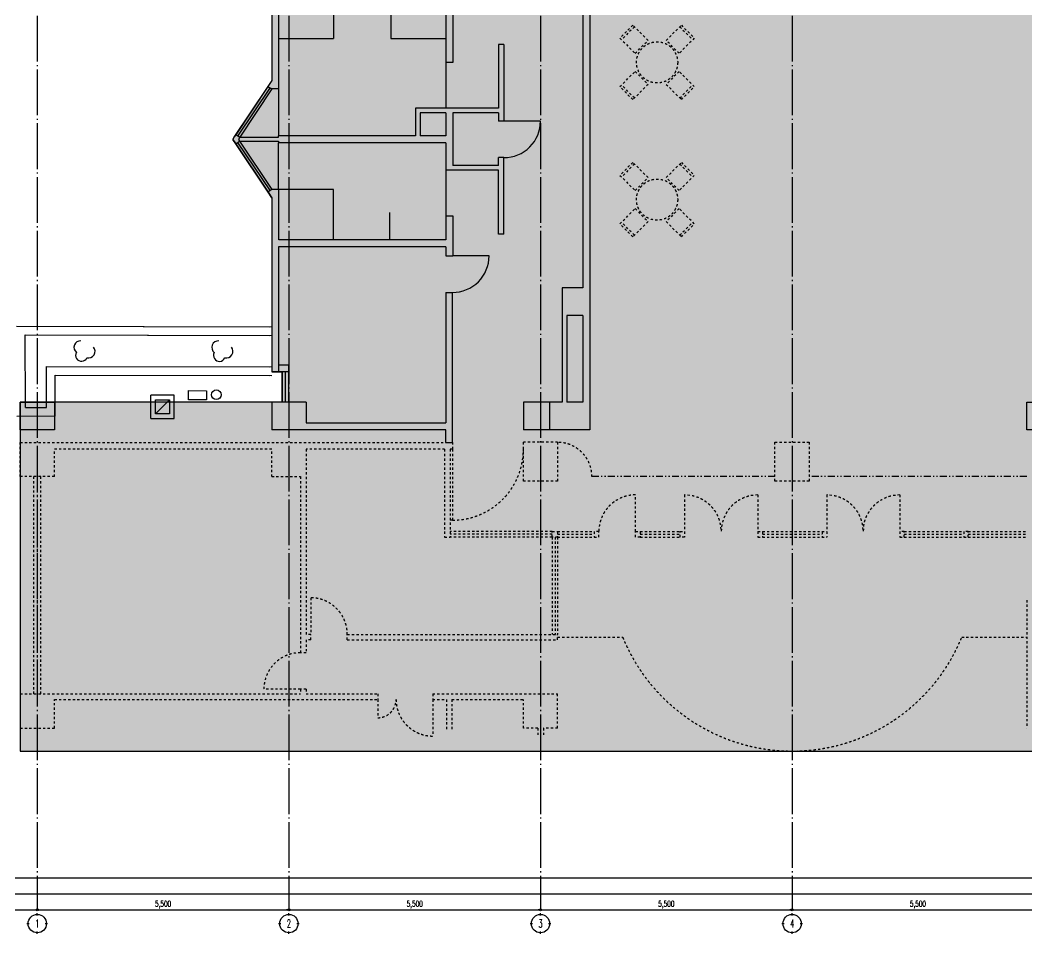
# Model space of a CAD drawing. Header units: millimetres. Extents: x -67913 to 128525, y -54442 to 63422.
# Drawn here: x 76760 to 98766, y -23725 to -3749 of the extents above; entities that cross this region are included whole.
import ezdxf
from ezdxf.enums import TextEntityAlignment as Align

# ---------------------------------------------------------------- set-up
doc = ezdxf.new("R2010")
doc.units = ezdxf.units.MM
doc.header["$LTSCALE"] = 500
doc.header["$PDMODE"] = 35
for name, pattern in [('AXIS', [2.35, 2, -0.15, 0.05, -0.15]), ('DD11', [0.7, 0.3, -0.1, 0.05, -0.1, 0.05, -0.1]), ('DD3', [0.2, 0.1, -0.1])]:
    doc.linetypes.add(name, pattern=pattern)
doc.layers.get('0').update_dxf_attribs({"plot": 0})
for name, color, linetype in [('020KijnSn', 1, 'AXIS'), ('030KijnSp', 8, 'Continuous'), ('040KijunF', 7, 'Continuous'), ('090Gaikou', 5, 'Continuous'), ('143Solid8', 253, 'Continuous'), ('220Kabe9', 7, 'Continuous'), ('230Kaik9', 7, 'Continuous'), ('300Dansa', 4, 'Continuous'), ('330KattA9', 6, 'Continuous'), ('360Kagu', 3, 'DD3')]:
    doc.layers.add(name, color=color, linetype=linetype)
doc.layers.add('HOJO', color=211, linetype='Continuous', plot=False)
doc.styles.add('Dim', font='simplex.shx', dxfattribs={"width": 0.6, "bigfont": 'extfont2.shx'})
doc.styles.get("Standard").update_dxf_attribs({"font": 'simplex.shx', "width": 0.7, "bigfont": 'extfont2.shx'})
doc.dimstyles.new('PRO1-50', dxfattribs={"dimscale": 50, "dimtxt": 2.5, "dimasz": 1, "dimexe": 0.5, "dimexo": 0.5, "dimgap": 0.8, "dimtad": 1, "dimdec": 3, "dimdsep": 46, "dimlunit": 6, "dimtxsty": 'Dim', "dimblk": 'ORIGIN', "dimcen": 0, "dimadec": 3, "dimazin": 2, "dimtfac": 1, "dimtdec": 3, "dimtix": 1, "dimtmove": 2, "dimatfit": 3, "dimldrblk": 'ORIGIN', "dimfxl": 0, "dimarcsym": 0})

# ---------------------------------------------------------------- blocks, each defined once
blk = doc.blocks.new('通り芯記号')
at = {"layer": '040KijunF'}
for p, q in [((0, 3.5), (0, 4.5)), ((-4.5, 0), (-3.5, 0)), ((3.5, 0), (4.5, 0)), ((0, -4.5), (0, -3.5))]:
    blk.add_line(p, q, dxfattribs=at)
blk.add_circle((0, 0), 4, dxfattribs=at)
at = {"layer": '040KijunF', "width": 0.6}
blk.add_attdef('通り芯符号', text='', height=3.5, dxfattribs=at).set_placement((0, 0), align=Align.MIDDLE)
blk = doc.blocks.new('_Origin')
at = {"color": 0, "linetype": 'ByBlock', "lineweight": -2}
blk.add_line((0, 0), (-1, 0), dxfattribs=at)
blk.add_circle((0, 0), 0.5, dxfattribs=at)
blk = doc.blocks.new('*D756')
at = {"layer": '030KijnSp', "color": 0, "lineweight": -2, "transparency": 16777216}
blk.add_line((77185, -23200), (82585, -23200), dxfattribs=at)
at = {"layer": 'Defpoints', "color": 0, "transparency": 16777216}
for p in [(77135, -23200), (82635, -23200), (82635, -23200)]:
    blk.add_point(p, dxfattribs=at)
at = {"layer": '030KijnSp', "color": 0, "lineweight": -2, "transparency": 16777216, "xscale": 50, "yscale": 50, "zscale": 50, "rotation": 180}
blk.add_blockref('_Origin', (77135, -23200), dxfattribs=at)
at = {"layer": '030KijnSp', "color": 0, "lineweight": -2, "transparency": 16777216, "xscale": 50, "yscale": 50, "zscale": 50}
blk.add_blockref('_Origin', (82635, -23200), dxfattribs=at)
at = {"layer": '030KijnSp', "color": 0, "transparency": 16777216, "insert": (79885, -23086), "char_height": 125, "attachment_point": 5, "style": 'Dim'}
blk.add_mtext('5,500', dxfattribs=at)
blk = doc.blocks.new('*D757')
at = {"layer": '030KijnSp', "color": 0, "lineweight": -2, "transparency": 16777216}
blk.add_line((82685, -23200), (88085, -23200), dxfattribs=at)
at = {"layer": 'Defpoints', "color": 0, "transparency": 16777216}
for p in [(82635, -23200), (88135, -23200), (88135, -23200)]:
    blk.add_point(p, dxfattribs=at)
at = {"layer": '030KijnSp', "color": 0, "lineweight": -2, "transparency": 16777216, "xscale": 50, "yscale": 50, "zscale": 50, "rotation": 180}
blk.add_blockref('_Origin', (82635, -23200), dxfattribs=at)
at = {"layer": '030KijnSp', "color": 0, "lineweight": -2, "transparency": 16777216, "xscale": 50, "yscale": 50, "zscale": 50}
blk.add_blockref('_Origin', (88135, -23200), dxfattribs=at)
at = {"layer": '030KijnSp', "color": 0, "transparency": 16777216, "insert": (85385, -23086), "char_height": 125, "attachment_point": 5, "style": 'Dim'}
blk.add_mtext('5,500', dxfattribs=at)
blk = doc.blocks.new('*D758')
at = {"layer": '030KijnSp', "color": 0, "lineweight": -2, "transparency": 16777216}
blk.add_line((88185, -23200), (93585, -23200), dxfattribs=at)
at = {"layer": 'Defpoints', "color": 0, "transparency": 16777216}
for p in [(88135, -23200), (93635, -23200), (93635, -23200)]:
    blk.add_point(p, dxfattribs=at)
at = {"layer": '030KijnSp', "color": 0, "lineweight": -2, "transparency": 16777216, "xscale": 50, "yscale": 50, "zscale": 50, "rotation": 180}
blk.add_blockref('_Origin', (88135, -23200), dxfattribs=at)
at = {"layer": '030KijnSp', "color": 0, "lineweight": -2, "transparency": 16777216, "xscale": 50, "yscale": 50, "zscale": 50}
blk.add_blockref('_Origin', (93635, -23200), dxfattribs=at)
at = {"layer": '030KijnSp', "color": 0, "transparency": 16777216, "insert": (90885, -23086), "char_height": 125, "attachment_point": 5, "style": 'Dim'}
blk.add_mtext('5,500', dxfattribs=at)
blk = doc.blocks.new('*D741')
at = {"layer": '030KijnSp', "color": 0, "lineweight": -2, "transparency": 16777216}
blk.add_line((93685, -23200), (99085, -23200), dxfattribs=at)
at = {"layer": 'Defpoints', "color": 0, "transparency": 16777216}
for p in [(93635, -23200), (99135, -23200), (99135, -23200)]:
    blk.add_point(p, dxfattribs=at)
at = {"layer": '030KijnSp', "color": 0, "lineweight": -2, "transparency": 16777216, "xscale": 50, "yscale": 50, "zscale": 50, "rotation": 180}
blk.add_blockref('_Origin', (93635, -23200), dxfattribs=at)
at = {"layer": '030KijnSp', "color": 0, "lineweight": -2, "transparency": 16777216, "xscale": 50, "yscale": 50, "zscale": 50}
blk.add_blockref('_Origin', (99135, -23200), dxfattribs=at)
at = {"layer": '030KijnSp', "color": 0, "transparency": 16777216, "insert": (96385, -23086), "char_height": 125, "attachment_point": 5, "style": 'Dim'}
blk.add_mtext('5,500', dxfattribs=at)
blk = doc.blocks.new('isu1')
blk.add_line((200, 420), (-200, 420))
blk.add_lwpolyline([(200, 470), (-200, 470), (-200, 0), (200, 0)], close=True)

msp = doc.modelspace()

# ---------------------------------------------------------------- hatches: boundary and pattern name
at = {"layer": '143Solid8'}
msp.add_hatch(color=254, dxfattribs=at).paths.add_polyline_path([(82259.6088, 275), (82259.6088, -5069.8575), (82174.3863, -5197.6915), (82175.7285, -5198.5175), (81434.2303, -6310.758), (81408.8337, -6355.2134), (81472.3415, -6450.4784), (82178.7577, -7510.1023), (82259.6088, -7631.3793), (82259.6088, -11436.0199), (82488.4472, -11436.0199), (82488.4472, -12102.8779), (76759.8739, -12102.8779), (76759.8739, -19728.7338), (110515.681, -19728.7338), (110515.5658, -12979.3439), (106673.2587, -12979.3439), (106673.2587, -143.9096), (105009.6088, -143.9096), (105009.6088, 97.433), (99509.6088, 95.636), (99509.6088, 575), (104259.6088, 575), (104259.6088, 275), (105009.6088, 275), (105009.6088, 1025), (104259.6088, 1025), (104259.6088, 725), (99509.6088, 725), (99509.6088, 1025), (99234.6088, 1025), (99234.6088, 2600), (111017.4359, 2600), (111017.4359, 5550), (110384.6088, 5550), (110384.6088, 5750), (110584.6088, 5750), (110584.6088, 6550), (110384.6088, 6550), (110384.6088, 6750), (111017.4359, 6750), (111017.4359, 11050), (110384.6088, 11050), (110384.6088, 11250), (110584.6088, 11250), (110584.6088, 12050), (110384.6088, 12050), (110384.6088, 12250), (111017.4359, 12250), (111017.4359, 12890.9266), (110284.6088, 12891.0919), (110284.6088, 12990), (110134.6088, 12990), (110134.6088, 12250), (109884.6088, 12250), (109884.6088, 12050), (109684.6088, 12050), (109684.6088, 11250), (109884.6088, 11250), (109884.6088, 11050), (110134.6088, 11050), (110134.6088, 10325), (109884.6088, 10325), (109884.6088, 10225), (110134.6088, 10225), (110134.6088, 7575), (109884.6088, 7575), (109884.6088, 7475), (110134.6088, 7475), (110134.6088, 6750), (109884.6088, 6750), (109884.6088, 6550), (109684.6088, 6550), (109684.6088, 5750), (109884.6088, 5750), (109884.6088, 5550), (110134.6088, 5550), (110134.6088, 3535), (109384.6088, 3535), (109384.6088, 3685), (109284.6088, 3685), (109284.6088, 3535), (106234.6088, 3535), (106234.6088, 3685), (106134.6088, 3685), (106134.6088, 3535), (105334.6088, 3535), (105334.6088, 3685), (105234.6088, 3685), (105234.6088, 3535), (104034.6088, 3535), (104034.6088, 3685), (103934.6088, 3685), (103934.6088, 3535), (103134.6088, 3535), (103134.6088, 3685), (103034.6088, 3685), (103034.6088, 3535), (100134.6088, 3535), (100134.6088, 3685), (100034.6088, 3685), (100034.6088, 3535), (98154.6088, 3535), (98154.6088, 3520), (98139.6088, 3520), (98139.6088, 3400), (98139.6088, 3385), (94759.6088, 3385), (94759.6088, 3535), (86064.6088, 3535), (86064.6088, 1025), (84414.6088, 1025), (84414.6088, 425), (83009.6088, 425), (83009.6088, 1025), (82259.6088, 1025), (82259.6088, 425), (77509.6088, 425), (77509.6088, 1025), (77189.6088, 1025), (77189.6088, 5775), (77659.6088, 5775), (77659.6088, 6525), (77189.6088, 6525), (77189.6088, 11275), (77659.6088, 11275), (77659.6088, 12025), (77189.6088, 12025), (77189.6088, 16775), (77659.6088, 16775), (77659.6088, 17525), (77189.6088, 17525), (77189.6088, 22275), (77659.6088, 22275), (77659.6088, 23025), (77189.6088, 23025), (77189.6088, 27775), (77509.6088, 27775), (77509.6088, 28400), (82259.6088, 28400), (82259.6088, 27775), (83009.6088, 27775), (83009.6088, 28550), (76759.6088, 28550), (76759.6088, 27775), (77014.6088, 27775), (77014.6088, 23025), (76759.6088, 23025), (76759.6088, 22275), (77014.6088, 22275), (77014.6088, 17525), (76759.6088, 17525), (76759.6088, 16775), (77014.6088, 16775), (77014.6088, 12025), (76759.6088, 12025), (76759.6088, 11275), (77014.6088, 11275), (77014.6088, 6525), (76759.6088, 6525), (76759.6088, 5775), (77014.6088, 5774.7849), (77014.6088, 1025), (76759.6088, 1025), (76759.6088, 275)])

# ---------------------------------------------------------------- linework, layer by layer
at = {"layer": '020KijnSn'}
for p, q in [((77134.6088, 37470), (77134.6088, -23200)), ((82634.6088, 37470), (82634.6088, -23200)), ((88134.6088, 37470), (88134.6088, -23200)), ((93634.6088, 37470), (93634.6088, -23200))]:
    msp.add_line(p, q, dxfattribs=at)
at = {"layer": '090Gaikou'}
for p, q in [((76681.238, -10437.0066), (82218.9364, -10450.9082)), ((76681.238, -10437.0066), (82259.6088, -10451.0103)), ((76871.5247, -10627.4847), (82218.4595, -10640.9077)), ((76873.9205, -12220.8648), (76871.5247, -10627.4847)), ((76871.5247, -10627.4847), (82259.6088, -10641.011)), ((77337.3968, -11318.6565), (82216.7273, -11330.9057)), ((77338.6324, -12220.228), (77337.3968, -11318.6565)), ((77337.3968, -11318.6565), (82259.6088, -11330.9057)), ((77527.6583, -11509.1347), (82216.2503, -11520.9048)), ((77528.8926, -12409.9675), (77527.6583, -11509.1347)), ((77527.6583, -11509.1347), (82259.1317, -11520.9048)), ((77528.8926, -12409.9675), (77527.6583, -11509.1347)), ((80441.5543, -12049.3512), (80441.7673, -11849.3514)), ((80441.5543, -12049.3512), (80441.7673, -11849.3514)), ((80441.7673, -11849.3514), (80831.7668, -11849.7669)), ((80441.7673, -11849.3514), (80831.7668, -11849.7669)), ((80831.7668, -11849.7669), (80831.5538, -12049.7666)), ((80831.7668, -11849.7669), (80831.5538, -12049.7666)), ((79616.9042, -12456.517), (79617.4479, -11946.5171)), ((79616.9042, -12456.517), (79617.4479, -11946.5171)), ((80126.8362, -11947.0599), (79617.4479, -11946.5171)), ((80126.8362, -11947.0599), (79617.4479, -11946.5171)), ((79717.0108, -12356.6236), (79717.3412, -12046.6236)), ((79717.0108, -12356.6236), (79717.3412, -12046.6236)), ((80026.7297, -12046.9533), (79717.0108, -12356.6236)), ((80026.7297, -12046.9533), (79717.0108, -12356.6236)), ((79717.3412, -12046.6236), (80026.7297, -12046.9533)), ((79717.3412, -12046.6236), (80026.7297, -12046.9533)), ((80026.7297, -12046.9533), (80026.3995, -12356.9531)), ((80026.7297, -12046.9533), (80026.3995, -12356.9531)), ((80126.293, -12457.0596), (80126.8362, -11947.0599)), ((80126.293, -12457.0596), (80126.8362, -11947.0599)), ((80831.5538, -12049.7666), (80441.5543, -12049.3512)), ((80831.5538, -12049.7666), (80441.5543, -12049.3512)), ((76873.9205, -12220.8648), (77338.6324, -12220.228)), ((76873.9205, -12220.8648), (77338.6324, -12220.228)), ((77528.8926, -12409.9675), (76683.9433, -12411.1253)), ((77528.8926, -12409.9675), (76683.9433, -12411.1253)), ((79616.9042, -12456.517), (80126.293, -12457.0596)), ((79616.9042, -12456.517), (80126.293, -12457.0596)), ((80026.3995, -12356.9531), (79717.0108, -12356.6236)), ((80026.3995, -12356.9531), (79717.0108, -12356.6236))]:
    msp.add_line(p, q, dxfattribs=at)
msp.add_circle((81048.6466, -11938.5803), 105, dxfattribs=at)
msp.add_circle((81048.6466, -11938.5803), 105, dxfattribs=at)
for centre, radius, start, end in [((78080.3759, -10902.6364), 143.6961, 86.91095748, 230.74439486), ((78080.3759, -10902.6364), 143.6961, 86.91095748, 230.74439486), ((81093.8442, -10905.4462), 143.6961, 86.91095748, 230.74439486), ((81093.8442, -10905.4462), 143.6961, 86.91095748, 230.74439486), ((78252.7995, -10988.7441), 143.6961, 256.18079101, 40.0142284), ((78252.7995, -10988.7441), 143.6961, 256.18079101, 40.0142284), ((81266.2677, -10991.554), 143.6961, 256.18079101, 40.0142284), ((81266.2677, -10991.554), 143.6961, 256.18079101, 40.0142284), ((78100.4929, -11078.0394), 128.2353, 149.99118376, 336.93400212), ((78100.4929, -11078.0394), 128.2353, 149.99118376, 336.93400212), ((81113.9612, -11080.8493), 128.2353, 149.99118376, 336.93400212), ((81113.9612, -11080.8493), 128.2353, 149.99118376, 336.93400212)]:
    msp.add_arc(centre, radius, start, end, dxfattribs=at)
at = {"layer": '220Kabe9'}
for p, q in [((89212.6088, 100), (89212.6088, -12704)), ((82259.6088, -1167), (82259.6088, -5069.8575)), ((86214.6088, -1903), (86214.6088, -4678.5)), ((82409.6088, -2155), (82409.6088, -5250.1354)), ((86064.6088, -2155), (86064.6088, -5675.6313)), ((89062.6088, -3103.5), (89062.6088, -9600.5)), ((87214.6088, -4278.5), (87214.6088, -5675.6313)), ((87334.6088, -4278.5), (87214.6088, -4278.5)), ((87334.6088, -4278.5), (87334.6088, -5955.5)), ((86214.6088, -4678.5), (86064.6088, -4678.5)), ((82259.6088, -5069.8575), (82174.3863, -5197.6915)), ((82174.3863, -5197.6915), (82259.6088, -5250.1354)), ((82409.6088, -5250.1354), (82259.6088, -5250.1354)), ((82409.6088, -5250.1354), (82409.6088, -6278.9782)), ((87213.7327, -5675), (85403.6088, -5675)), ((85403.6088, -5675), (85403.6088, -6279)), ((86065.6088, -5777), (85505.6088, -5777)), ((85505.6088, -5777), (85505.6088, -6279)), ((86065.6088, -5777), (86065.6088, -6279)), ((87214.6088, -5777), (86215.6088, -5777)), ((86215.6088, -5777), (86215.6088, -6926.8032)), ((87214.6088, -5777), (87214.6088, -5955.5)), ((87334.6088, -5955.5), (87214.6088, -5955.5)), ((81554.9081, -6310.7547), (82409.6153, -6310.7547)), ((82409.6153, -6310.7547), (82409.6153, -6279.0008)), ((85403.6088, -6279), (82409.6605, -6279)), ((86065.6088, -6279), (85505.6088, -6279)), ((81554.9081, -6393.3213), (82409.6088, -6393.3213)), ((82409.6088, -6393.3181), (82409.6088, -6429)), ((86064.6088, -6429), (82409.6088, -6429)), ((82409.6088, -7453.9407), (82409.6088, -6429)), ((86064.6088, -6429), (86064.6088, -8552.6712)), ((87213.6875, -6927), (87213.6875, -6755.5)), ((87333.6875, -6755.5), (87213.6875, -6755.5)), ((87333.6875, -8425.5), (87333.6875, -6755.5)), ((87213.6875, -7029), (86064.6088, -7029)), ((87213.6875, -6927), (86215.6088, -6927)), ((87213.6875, -8425.5), (87213.6875, -7029)), ((82259.8708, -7453.9439), (82177.3106, -7511.1042)), ((82409.6088, -7453.9472), (82259.8708, -7453.9472)), ((82409.6088, -7453.9472), (82409.6088, -8552.6777)), ((82259.6088, -7631.3793), (82178.7577, -7510.1023)), ((82259.6088, -7631.3793), (82259.6088, -11436.0199)), ((86064.6217, -8025.5337), (86214.6088, -8025.5337)), ((86214.6088, -8025.5337), (86214.6088, -8902.0337)), ((86064.6088, -8553), (82412.3477, -8553)), ((87333.6875, -8425.5), (87213.6875, -8425.5)), ((86064.6088, -8703), (82409.6088, -8703)), ((82409.6088, -8703), (82409.6088, -11436.0199)), ((86064.6088, -8703), (86064.6088, -8902.0337)), ((86064.6088, -8902.0337), (86214.6088, -8902.0337)), ((89062.6088, -9600.5), (88610.6088, -9600.5)), ((88610.6088, -9600.5), (88610.6088, -12104)), ((86064.1507, -9702.208), (86210.2251, -9702.208)), ((86064.1507, -9702.2112), (86064.1507, -12553.8286)), ((86210.2251, -12979.3439), (86210.2251, -9702.208)), ((88712.6088, -10204), (88712.6088, -12104)), ((89062.6088, -10204), (88712.6088, -10204)), ((89062.6088, -10204), (89062.6088, -12104)), ((82634.5152, -11436.0199), (82259.6088, -11436.0199)), ((82634.5152, -11289.9455), (82412.2314, -11289.9455)), ((82488.4472, -12102.8779), (82488.4472, -11436.0199)), ((82558.3058, -12102.8779), (82558.3058, -11436.0199)), ((82634.5152, -11436.0199), (82634.5152, -11289.9455)), ((76759.7834, -12706.2506), (76759.7834, -12102.9037)), ((76759.7834, -12102.9037), (77509.208, -12102.9037)), ((77509.208, -12102.9037), (77509.208, -12706.2506)), ((83009.2307, -12102.8779), (82259.8126, -12102.8779)), ((82259.8126, -12102.8779), (82259.8126, -12706.228)), ((83009.2889, -12102.9102), (83009.2889, -12553.8351)), ((98766.1346, -12706.2506), (98766.1346, -12102.9037)), ((98766.1346, -12102.9037), (99515.5592, -12102.9037)), ((88610.6088, -12104), (87759.6088, -12104)), ((87759.6088, -12104), (87759.6088, -12704)), ((88334.6088, -12104), (88334.6088, -12704)), ((89062.6088, -12104), (88712.6088, -12104)), ((77509.208, -12706.2506), (76759.7834, -12706.2506)), ((86064.1378, -12706.2603), (82259.8708, -12706.2603)), ((83009.2889, -12553.8351), (86064.1442, -12553.8351)), ((86064.1378, -12979.3536), (86064.1378, -12706.2603)), ((89212.6088, -12704), (87759.6088, -12704)), ((99515.5592, -12706.2506), (98766.1411, -12706.2506)), ((86064.1701, -12979.3633), (86210.2445, -12979.3633))]:
    msp.add_line(p, q, dxfattribs=at)
at = {"layer": '220Kabe9', "linetype": 'DD3'}
for p, q in [((76759.7834, -13728.7427), (76759.7834, -12979.3342)), ((76759.8739, -12979.3633), (86210.2187, -12979.3633)), ((86210.2187, -12979.3633), (86210.2187, -13131.7885)), ((87759.6088, -13829), (87759.6088, -12979)), ((88509.6088, -12979), (87759.6088, -12979)), ((88509.6088, -12979), (88509.6088, -13829)), ((93259.6056, -13828.9968), (93259.6088, -12979)), ((93259.6088, -12979), (94009.6088, -12979)), ((94009.6088, -12979), (94009.6056, -13829)), ((77509.208, -13728.7427), (77509.208, -13131.7595)), ((82259.7997, -13131.7627), (77509.2209, -13131.7627)), ((82259.7997, -13728.762), (82259.7997, -13131.7627)), ((83009.2437, -13131.7885), (83009.2437, -17177.3853)), ((86038.7346, -13131.7885), (83009.2437, -13131.7885)), ((86038.7346, -13131.7885), (86038.7346, -15049.799)), ((86159.406, -13131.7885), (86159.406, -15049.799)), ((86210.2058, -13131.7885), (86159.406, -13131.7885)), ((77509.208, -13728.7427), (76759.7834, -13728.7427)), ((82259.7997, -13728.762), (82888.5594, -13728.762)), ((82888.5723, -13728.7685), (82888.5723, -17577.4926)), ((88509.6088, -13829), (87759.6088, -13829)), ((94009.6056, -13829), (93259.612, -13829)), ((86038.7346, -15049.799), (86159.406, -15049.799)), ((98766.2574, -16427.9817), (98766.2574, -19228.7977)), ((83009.2437, -17298.055), (83009.2437, -17577.5023)), ((83110.882, -17177.3885), (83009.2695, -17177.3885)), ((83110.882, -17298.0582), (83009.2695, -17298.0582)), ((83110.882, -17298.0598), (83110.882, -17177.3885)), ((83911.1128, -17298.0598), (83911.1128, -17177.3901)), ((83911.1128, -17298.0582), (88509.3245, -17298.0582)), ((83911.1258, -17177.3885), (88509.3245, -17177.3885)), ((88509.3245, -17298.0582), (88509.3245, -17177.3885)), ((88509.3245, -17240.9141), (89935.4114, -17240.9141)), ((97342.8625, -17240.9141), (98766.2638, -17240.9141)), ((83009.2437, -17577.4926), (82888.5723, -17577.4926)), ((76759.7834, -18479.3408), (76759.7834, -19228.7557)), ((76759.7834, -18479.3408), (82888.5723, -18479.3408)), ((83009.2437, -18377.7234), (82888.5723, -18377.7234)), ((82888.5723, -18377.7234), (82888.5723, -18479.3408)), ((83009.2437, -18377.7234), (83009.2437, -18479.3537)), ((83009.2437, -18479.3537), (84577.9579, -18479.3537)), ((84577.9256, -18479.3343), (84577.9256, -18600.0234)), ((85778.275, -18479.3343), (85778.275, -18600.0056)), ((85778.275, -18479.3359), (88509.2147, -18479.3359)), ((88509.2147, -19228.7589), (88509.2147, -18479.3359)), ((77509.208, -19228.7557), (77509.208, -18600.0234)), ((77509.208, -18600.0234), (84577.9256, -18600.0234)), ((85778.275, -18600.0056), (86076.7812, -18600.0056)), ((86076.7812, -18600.0056), (86076.7812, -19292.27)), ((86197.4525, -18600.0008), (87759.7966, -18600.0008)), ((86197.4525, -18600.0008), (86197.4525, -19292.2716)), ((87759.7966, -19228.7589), (87759.7966, -18600.0008)), ((76759.7834, -19228.7557), (77509.208, -19228.7557)), ((88077.3486, -19228.7589), (87759.7966, -19228.7589)), ((88077.3486, -19228.7589), (88077.3486, -19374.8317)), ((88509.2147, -19228.7589), (88198.1233, -19228.7589)), ((88198.1233, -19228.7589), (88198.1233, -19374.8705))]:
    msp.add_line(p, q, dxfattribs=at)
at = {"layer": '220Kabe9', "linetype": 'DD11'}
for p, q in [((93259.7999, -13728.7653), (89258.6457, -13728.7653)), ((98766.1475, -13728.7653), (94009.6088, -13728.7653))]:
    msp.add_line(p, q, dxfattribs=at)
at = {"layer": '220Kabe9'}
msp.add_lwpolyline([(86210.2251, -9702.208, 0.4142135624), (87010.456, -8901.9771), (86210.2251, -8901.9771)], format="xyb", dxfattribs=at)
msp.add_lwpolyline([(82634.5152, -12102.8779), (82634.5152, -11436.0199)], dxfattribs=at)
at = {"layer": '220Kabe9', "linetype": 'DD3'}
msp.add_arc((93637.7852, -15725.8644), 4002.8707, 202.2402295, 337.7597705, dxfattribs=at)
at = {"layer": '230Kaik9', "color": 5}
for p, q in [((82175.8402, -5198.3499), (81472.3449, -6253.5956)), ((82178.7577, -7510.1023), (81472.3429, -6450.4775))]:
    msp.add_line(p, q, dxfattribs=at)
at = {"layer": '230Kaik9'}
for p, q in [((82221.7661, -5224.7258), (81510.4526, -6285.3516)), ((81434.2303, -6310.758), (81408.8272, -6355.2167)), ((81472.3429, -6450.4775), (81408.8337, -6355.2134)), ((81472.3449, -6253.5956), (81434.2368, -6310.758)), ((81554.9081, -6310.7547), (81472.348, -6253.5977)), ((81558.8844, -6310.7547), (81529.4985, -6355.2167)), ((81529.4985, -6355.2167), (81554.8535, -6393.3592)), ((81472.3415, -6450.4784), (81554.9081, -6393.3213)), ((81510.4526, -6425.072), (82221.7725, -7479.3471))]:
    msp.add_line(p, q, dxfattribs=at)
at = {"layer": '230Kaik9', "color": 5, "linetype": 'DD3'}
for p, q in [((77058.2831, -18479.3424), (77058.2831, -13728.7427)), ((77210.7083, -18479.3311), (77210.7083, -13728.7427)), ((88388.6209, -14929.1277), (86159.4124, -14929.1277)), ((88509.2728, -14929.1309), (89309.5037, -14929.1309)), ((90312.966, -14929.1309), (91189.3997, -14929.1309)), ((92986.7421, -14929.1212), (94288.7041, -14929.1212)), ((96086.0465, -14929.1309), (97388.0278, -14929.1309)), ((97483.296, -14929.1309), (98766.2121, -14929.1309)), ((88388.6209, -15049.7958), (86159.4124, -15049.7958)), ((88388.6209, -15049.799), (88388.6209, -17177.3885)), ((88509.2728, -15049.799), (89309.5037, -15049.799)), ((88509.2728, -15049.799), (88509.2728, -17177.3885)), ((90312.966, -15049.8022), (91189.3997, -15049.8022)), ((92986.7421, -15049.7925), (94288.7041, -15049.7925)), ((96086.0465, -15049.8022), (97388.0278, -15049.8022)), ((97483.296, -15049.8022), (98766.2121, -15049.8022))]:
    msp.add_line(p, q, dxfattribs=at)
at = {"layer": '230Kaik9', "linetype": 'DD3'}
for p, q in [((77134.4925, -13728.7427), (77134.4925, -18479.3295)), ((92885.136, -14929.1212), (92986.7421, -14929.1212)), ((92885.136, -14929.1212), (92885.136, -15049.8022)), ((92986.7421, -14929.1212), (92986.7421, -15049.7925)), ((94288.7041, -14929.1212), (94288.7041, -15049.7925)), ((94288.7041, -14929.1212), (94390.3295, -14929.1212)), ((94390.3295, -14929.1212), (94390.3295, -15049.799)), ((88388.6209, -14986.2879), (86159.4124, -14986.2879)), ((88452.1352, -15049.799), (88452.1352, -17177.3885)), ((88509.2728, -14986.2912), (89309.5037, -14986.2912)), ((90312.966, -14986.2912), (91189.3997, -14986.2912)), ((92885.1296, -15049.7925), (92986.7421, -15049.7925)), ((92986.7421, -14986.2815), (94288.7041, -14986.2815)), ((94288.7041, -15049.7925), (94390.3295, -15049.7925)), ((96086.0658, -14986.2912), (97388.0278, -14986.2912)), ((97483.296, -14986.2912), (98766.2121, -14986.2912))]:
    msp.add_line(p, q, dxfattribs=at)
at = {"layer": '230Kaik9', "color": 5}
for points in [[(82259.8708, -5250.1354), (81558.8844, -6310.7547)], [(81554.8535, -6393.3592), (82259.8708, -7453.9472)]]:
    msp.add_lwpolyline(points, dxfattribs=at)
at = {"layer": '230Kaik9', "linetype": 'DD3'}
for points in [[(88509.3245, -15049.799), (88388.6209, -15049.799), (88388.6209, -14929.1309), (88509.3245, -14929.1309)], [(89309.5037, -15049.8022), (89411.1162, -15049.8022), (89411.1162, -14929.1341), (89309.5037, -14929.1309)], [(90312.966, -15049.8022), (90211.347, -15049.8022), (90211.347, -14929.1309), (90312.966, -14929.1309)], [(96086.0465, -14929.1309), (95990.7912, -14929.1309), (95990.7912, -15049.8022), (96086.0465, -15049.8022)], [(97483.296, -14929.1309), (97388.0278, -14929.1309), (97388.0278, -15049.8022), (97483.296, -15049.8022)]]:
    msp.add_lwpolyline(points, close=True, dxfattribs=at)
msp.add_lwpolyline([(91284.6679, -15049.8022), (91189.3997, -15049.8022), (91189.3997, -14929.1309), (91284.6744, -14929.1309), (91284.6744, -15049.8055)], dxfattribs=at)
at = {"layer": '300Dansa'}
for p, q in [((83612.6907, -2150.8019), (83612.6907, -4151.3822)), ((84863.8464, -2150.8019), (84863.8464, -4151.3822)), ((82412.3477, -4151.3822), (83612.6972, -4151.3822)), ((84863.8464, -4151.3822), (86064.1959, -4151.3822)), ((84838.4498, -8552.6518), (84838.4498, -7955.6557))]:
    msp.add_line(p, q, dxfattribs=at)
msp.add_lwpolyline([(83612.6972, -8552.6518), (83612.6972, -7453.9246), (82412.3541, -7453.9246)], dxfattribs=at)
at = {"layer": '330KattA9', "linetype": 'DD3'}
for p, q in [((91284.6744, -14128.9001), (91284.6744, -14929.1309)), ((92885.136, -14128.8968), (92885.136, -14929.1212)), ((94390.3295, -14128.8936), (94390.3295, -14929.1212)), ((95990.7912, -14128.8904), (95990.7912, -14929.1309))]:
    msp.add_line(p, q, dxfattribs=at)
at = {"layer": '330KattA9'}
msp.add_lwpolyline([(87333.6875, -6755.5, 0.4146993244), (88134.6092, -5955.0948), (87334.3588, -5955.0948)], format="xyb", dxfattribs=at)
at = {"layer": '330KattA9', "linetype": 'DD3'}
msp.add_lwpolyline([(86210.2445, -13131.7885), (86210.2445, -14681.4504), (86159.4383, -14681.4504)], dxfattribs=at)
for points in [[(90211.347, -14929.1309), (90211.347, -14128.9001, 0.4142147447), (89411.1162, -14929.1341)], [(83911.1128, -17181.936, 0.4158789738), (83110.882, -16377.1447), (83110.882, -17177.3885)], [(82888.5723, -18377.7234), (82088.3415, -18377.7234, -0.4142135624), (82888.5723, -17577.4926)], [(84577.9256, -18600.0234), (84577.9256, -19000.155, 0.4142265675), (84978.0571, -18600.0056)], [(85778.275, -18600.0056), (85778.275, -19400.2236, -0.4142135624), (84978.0571, -18600.0056)]]:
    msp.add_lwpolyline(points, format="xyb", dxfattribs=at)
for centre, radius, start, end in [((88509.6088, -13728.7653), 749.0369, 0, 90), ((86210.2445, -13131.7885), 1549.3643, 270, 0)]:
    msp.add_arc(centre, radius, start, end, dxfattribs=at)
for points in [[(92885.0844, -14128.8775), (92885.0844, -14128.8775), (92745.3672, -14141.5823), (92745.3672, -14141.5823), (92401.669, -14209.7482), (92168.6929, -14448.1254), (92097.5616, -14789.3879), (92097.5616, -14789.3879), (92084.8535, -14929.1115), (92084.8535, -14929.1115), (92084.8535, -14929.1115), (92072.152, -14789.3879), (92072.152, -14789.3879), (92024.2013, -14461.3567), (91747.7194, -14197.683), (91424.3464, -14141.5823), (91424.3464, -14141.5823), (91284.6227, -14128.8775), (91284.6227, -14128.8775)], [(95990.746, -14128.8775), (95990.746, -14128.8775), (95851.0288, -14141.5823), (95851.0288, -14141.5823), (95514.5278, -14205.3033), (95261.8597, -14451.5108), (95196.8659, -14789.3879), (95196.8659, -14789.3879), (95190.5151, -14929.1115), (95190.5151, -14929.1115), (95190.5151, -14929.1115), (95177.8136, -14789.3879), (95177.8136, -14789.3879), (95107.1086, -14447.8056), (94869.5778, -14204.3503), (94523.6572, -14141.5823), (94523.6572, -14141.5823), (94390.2843, -14128.8775), (94390.2843, -14128.8775)]]:
    msp.add_open_spline(points, degree=3, knots=[0, 0, 0, 0, 1, 1, 1, 2, 2, 2, 3, 3, 3, 4, 4, 4, 5, 5, 5, 6, 6, 6, 6], dxfattribs=at)
at = {"layer": '360Kagu'}
for centre in [(90683.4277, -4672.6324), (90683.4277, -7672.6324)]:
    msp.add_circle(centre, 450, dxfattribs=at)
at = {"layer": 'HOJO'}
for points in [[(72434.6088, -23200), (114834.6088, -23200), (114834.6088, 37470), (72434.6088, 37470)], [(72784.6088, -22850), (114484.6088, -22850), (114484.6088, 37120), (72784.6088, 37120)], [(73134.6088, -22500), (114134.6088, -22500), (114134.6088, 36770), (73134.6088, 36770)]]:
    msp.add_lwpolyline(points, close=True, dxfattribs=at)
msp.add_lwpolyline([(82259.6088, 275), (82259.6088, -5069.8575), (82174.3863, -5197.6915), (82175.7285, -5198.5175), (81434.2303, -6310.758), (81408.8337, -6355.2134), (81472.3415, -6450.4784), (82178.7577, -7510.1023), (82259.6088, -7631.3793), (82259.6088, -11436.0199), (82488.4472, -11436.0199), (82488.4472, -12102.8779), (76759.8739, -12102.8779), (76759.8739, -19728.7338), (110515.681, -19728.7338), (110515.5658, -12979.3439), (106673.2587, -12979.3439), (106673.2587, -143.9096)], dxfattribs=at)

# ---------------------------------------------------------------- block references
at = {"layer": '040KijunF', "xscale": 50, "yscale": 50, "zscale": 50}
for p, values in [((77134.6088, -23500), {'通り芯符号': '1'}), ((82634.6088, -23500), {'通り芯符号': '2'}), ((88134.6088, -23500), {'通り芯符号': '3'}), ((93634.6088, -23500), {'通り芯符号': '4'})]:
    msp.add_blockref('通り芯記号', p, dxfattribs=at).add_auto_attribs(values)
at = {"layer": '360Kagu'}
for p, rotation in [((90344.0165, -4333.2212), 45), ((91022.839, -5012.0437), 224.9999999999999), ((90344.0165, -7333.2212), 45), ((91022.839, -8012.0437), 224.9999999999999)]:
    msp.add_blockref('isu1', p, dxfattribs=dict(at, rotation=rotation))
at = {"layer": '360Kagu', "xscale": -1}
for p, rotation in [((91022.839, -4333.2212), 315), ((90344.0165, -5012.0437), 134.9999999999999), ((91022.839, -7333.2212), 315), ((90344.0165, -8012.0437), 134.9999999999999)]:
    msp.add_blockref('isu1', p, dxfattribs=dict(at, rotation=rotation))

# ---------------------------------------------------------------- dimensions: what is measured, and where the dimension line sits
at = {"layer": '030KijnSp'}
for base, p1, p2, picture, middle in [((82634.6088, -23200), (77134.6088, -23200), (82634.6088, -23200), '*D756', (79884.6088, -23085.5952)), ((88134.6088, -23200), (82634.6088, -23200), (88134.6088, -23200), '*D757', (85384.6088, -23085.5952)), ((93634.6088, -23200), (88134.6088, -23200), (93634.6088, -23200), '*D758', (90884.6088, -23085.5952)), ((99134.6088, -23200), (93634.6088, -23200), (99134.6088, -23200), '*D741', (96384.6088, -23085.5952))]:
    dim = msp.add_linear_dim(base=base, p1=p1, p2=p2, dimstyle='PRO1-50', dxfattribs=at)
    dim.commit()
    dim.dimension.update_dxf_attribs({"geometry": picture, "text_midpoint": middle})

doc.saveas('drawing.dxf')
